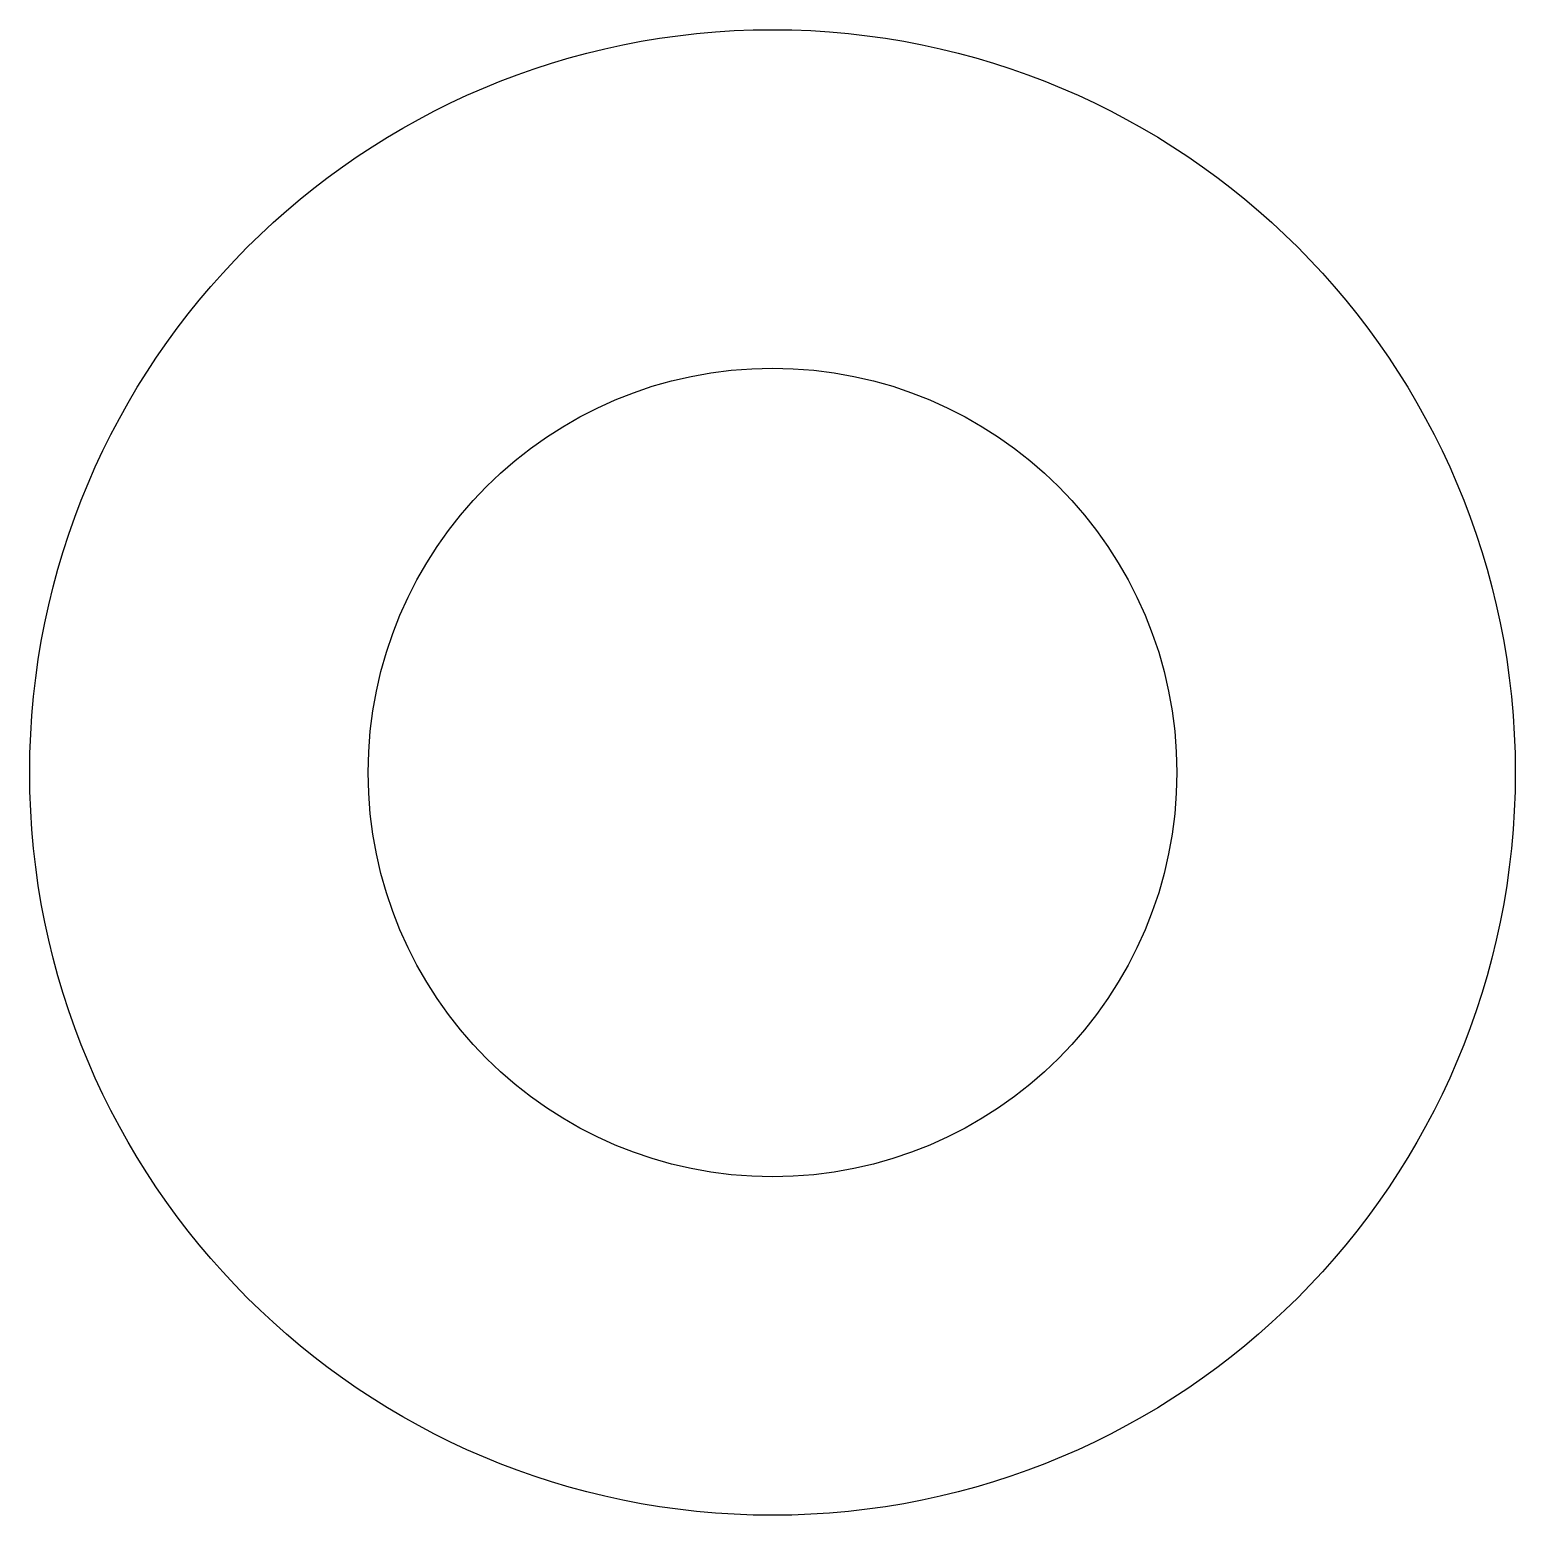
# Model space of a CAD drawing. Header units: millimetres. Extents: x -7.53 to 1.65, y -77.18 to -68.
import ezdxf

# ---------------------------------------------------------------- set-up
doc = ezdxf.new("R2010")
doc.units = ezdxf.units.MM
doc.layers.get('0').update_dxf_attribs({"linetype": 'CONTINUOUS'})

msp = doc.modelspace()

# ---------------------------------------------------------------- linework, layer by layer
for radius in [4.5926, 4.5926, 2.5]:
    msp.add_circle((-2.9391, -72.588), radius)

doc.saveas('drawing.dxf')
